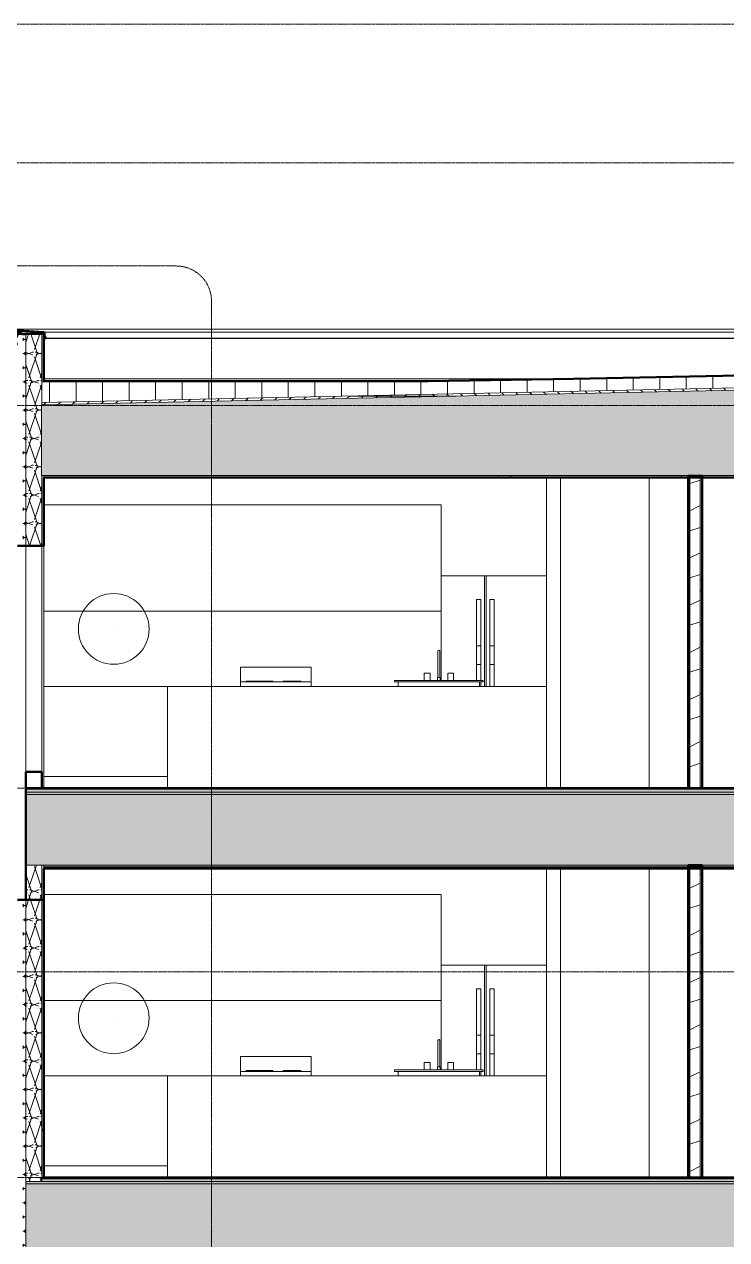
# Model space of a CAD drawing. Header units: inches. Extents: x -4168 to 1833, y -300 to 637.
# Drawn here: x -833.5 to -595.3, y 114.9 to 527 of the extents above; entities that cross this region are included whole.
import ezdxf

# ---------------------------------------------------------------- set-up
doc = ezdxf.new("R2010")
doc.units = ezdxf.units.IN
doc.header["$MEASUREMENT"] = 0
for name, pattern in [('Aligning Line 1_8_', [0.25, 0.125, -0.125]), ('Dash Dot 3_16_', [0.3125, 0.1875, -0.0625, 0, -0.0625]), ('Grid Line 1_2_', [0.875, 0.5, -0.125, 0.125, -0.125])]:
    doc.linetypes.add(name, pattern=pattern)
for name, color, linetype, lineweight in [('0-2', 7, 'Continuous', 13), ('0-3', 55, 'Continuous', 9), ('0-5', 170, 'Continuous', 5), ('A-ANNO-SYMB-1', 150, 'Dash Dot 3_16_', 9), ('A-FLOR-1', 8, 'Continuous', 5), ('A-FLOR-2', 31, 'Continuous', 5), ('A-FLOR-3', 251, 'Continuous', 5), ('A-FLOR-7', 192, 'Continuous', 50), ('A-FLOR-LEVL-1', 51, 'Grid Line 1_2_', 9), ('A-FLOR-MCUT', 51, 'Continuous', 13), ('A-FLOR-PATT-1', 8, 'Continuous', 9), ('A-GLAZ-CWMG', 51, 'Continuous', 9), ('A-GLAZ-CWMG-3', 55, 'Continuous', 9), ('A-GLAZ-CWMG-4', 51, 'Continuous', 50), ('A-ROOF', 132, 'Continuous', 13), ('A-ROOF-1', 252, 'Continuous', 13), ('A-ROOF-2', 31, 'Continuous', 5), ('A-ROOF-4', 132, 'Continuous', 50), ('A-ROOF-PATT-1', 132, 'Continuous', 9), ('A-WALL', 113, 'Continuous', 13), ('A-WALL-1', 10, 'Continuous', 50), ('A-WALL-10', 113, 'Continuous', 50), ('A-WALL-2', 7, 'Continuous', 13), ('A-WALL-3', 135, 'Continuous', 13), ('A-WALL-9', 27, 'Continuous', 13), ('A-WALL-PATT-1', 250, 'Continuous', 9), ('A-WALL-PATT-2', 253, 'Continuous', 9), ('A-WALL-PATT-5', 111, 'Continuous', 9), ('E-LITE-EQPM-1', 55, 'Continuous', 9), ('G-ANNO-SYMB', 111, 'Aligning Line 1_8_', 9), ('P-SANR-FIXT-1', 55, 'Continuous', 9), ('Q-CASE-1', 55, 'Continuous', 9), ('Q-SPCQ-1', 55, 'Continuous', 9)]:
    doc.layers.add(name, color=color, linetype=linetype, lineweight=lineweight)
pattern_1 = [(0, (-10964.796, 146.633), (30.72, 7.68), [1.267, -21.773, 1.267, -21.773, -122.88]), (0, (-10964.796, 146.633), (30.72, 7.68), [-46.08, 1.267, -44.813, 1.267, -21.773, -53.76]), (0, (-10964.796, 146.633), (30.72, 7.68), [-115.2, 1.267, -14.093, 1.267, -37.133]), (120, (-10953.276, 150.473), (-22.011075, 22.7643), [1.267, -21.773, 1.267, -21.773, -122.88]), (120, (-10953.276, 150.473), (-22.011075, 22.7643), [-46.08, 1.267, -44.813, 1.267, -21.773, -53.76]), (120, (-10953.276, 150.473), (-22.011075, 22.7643), [-115.2, 1.267, -14.093, 1.267, -37.133]), (240, (-10949.436, 165.833), (-8.708925, -30.4443), [1.267, -21.773, 1.267, -21.773, -122.88]), (240, (-10949.436, 165.833), (-8.708925, -30.4443), [-46.08, 1.267, -44.813, 1.267, -21.773, -53.76]), (240, (-10949.436, 165.833), (-8.708925, -30.4443), [-115.2, 1.267, -14.093, 1.267, -37.133])]
pattern_2 = [(216.87, (-10958.398, 162.627), (47.980943, 31.987086), [7.997, -71.971]), (206.565, (-10948.802, 157.829), (-15.993714, -15.994133), [17.881, -17.881]), (198.435, (-10948.802, 149.832), (-31.98674, -15.99388), [10.115, -40.461])]
pattern_3 = [(0, (317.997, 146.633), (15.36, 3.84), [1.267, -10.253, 1.267, -10.253, -61.44]), (0, (317.997, 146.633), (15.36, 3.84), [-23.04, 1.267, -21.773, 1.267, -10.253, -26.88]), (0, (317.997, 146.633), (15.36, 3.84), [-57.6, 1.267, -6.413, 1.267, -17.933]), (120, (323.757, 148.553), (-11.005538, 11.38215), [1.267, -10.253, 1.267, -10.253, -61.44]), (120, (323.757, 148.553), (-11.005538, 11.38215), [-23.04, 1.267, -21.773, 1.267, -10.253, -26.88]), (120, (323.757, 148.553), (-11.005538, 11.38215), [-57.6, 1.267, -6.413, 1.267, -17.933]), (240, (325.677, 156.233), (-4.354462, -15.22215), [1.267, -10.253, 1.267, -10.253, -61.44]), (240, (325.677, 156.233), (-4.354462, -15.22215), [-23.04, 1.267, -21.773, 1.267, -10.253, -26.88]), (240, (325.677, 156.233), (-4.354462, -15.22215), [-57.6, 1.267, -6.413, 1.267, -17.933])]
pattern_4 = [(0, (317.997, 146.633), (0, 4.798), []), (315, (317.997, 146.633), (4.798427, 0), [6.786, -6.786]), (45, (317.997, 146.633), (4.798427, 0), [6.786, -6.786])]
pattern_5 = [(0, (317.997, 146.633), (30.72, 7.68), [1.267, -21.773, 1.267, -21.773, -122.88]), (0, (317.997, 146.633), (30.72, 7.68), [-46.08, 1.267, -44.813, 1.267, -21.773, -53.76]), (0, (317.997, 146.633), (30.72, 7.68), [-115.2, 1.267, -14.093, 1.267, -37.133]), (120, (329.517, 150.473), (-22.011075, 22.7643), [1.267, -21.773, 1.267, -21.773, -122.88]), (120, (329.517, 150.473), (-22.011075, 22.7643), [-46.08, 1.267, -44.813, 1.267, -21.773, -53.76]), (120, (329.517, 150.473), (-22.011075, 22.7643), [-115.2, 1.267, -14.093, 1.267, -37.133]), (240, (333.357, 165.833), (-8.708925, -30.4443), [1.267, -21.773, 1.267, -21.773, -122.88]), (240, (333.357, 165.833), (-8.708925, -30.4443), [-46.08, 1.267, -44.813, 1.267, -21.773, -53.76]), (240, (333.357, 165.833), (-8.708925, -30.4443), [-115.2, 1.267, -14.093, 1.267, -37.133])]
pattern_6 = [(161.57, (318.477, 147.113), (-3.8399538, -1.54e-05), [0, -27.322, 3.034, 0]), (18.43, (317.517, 147.113), (-3.8399538, 1.54e-05), [0, -27.322, 3.034, 0]), (108.43, (318.477, 147.113), (1.919622, -9.6005246), [9.106, -21.25]), (71.57, (317.517, 147.113), (1.919622, 9.6005246), [9.106, -21.25])]
pattern_7 = [(0, (317.997, 146.633), (0, 9), []), (90, (317.997, 146.633), (-9, 6e-16), [])]

# ---------------------------------------------------------------- blocks, each defined once
blk = doc.blocks.new('Refrigerator_-_Side-by-Side_6047 - 36_ X 30_-V59-BUILDING SECTION - EAST_WEST AT RAMP - LOOKING SOUTH')
at = {"layer": 'Q-SPCQ-1'}
for p, q in [((-11960.19, 208), (-11974.94, 208)), ((-11974.94, 208), (-11974.94, 172.5)), ((-11959.69, 208), (-11960.19, 208)), ((-11960.19, 170.5), (-11960.19, 208)), ((-11939.19, 208), (-11959.69, 208)), ((-11959.69, 208), (-11959.69, 170.5)), ((-11939.19, 170.5), (-11939.19, 208)), ((-11962.97, 184.29), (-11962.97, 200)), ((-11961.45, 200), (-11962.97, 200)), ((-11961.45, 200), (-11961.45, 184.29)), ((-11958.43, 184.29), (-11958.43, 200)), ((-11958.43, 200), (-11956.91, 200)), ((-11956.91, 200), (-11956.91, 184.29)), ((-11962.97, 177.94), (-11962.97, 184.29)), ((-11961.45, 184.29), (-11962.97, 184.29)), ((-11961.45, 184.29), (-11961.45, 177.94)), ((-11958.43, 177.94), (-11958.43, 184.29)), ((-11958.43, 184.29), (-11956.91, 184.29)), ((-11956.91, 184.29), (-11956.91, 177.94)), ((-11962.97, 172.5), (-11962.97, 177.94)), ((-11961.45, 177.94), (-11962.97, 177.94)), ((-11961.45, 177.94), (-11961.45, 172.5)), ((-11958.43, 170.5), (-11958.43, 177.94)), ((-11958.43, 177.94), (-11956.91, 177.94)), ((-11956.91, 177.94), (-11956.91, 170.5)), ((-11961.45, 172), (-11961.45, 170.5))]:
    blk.add_line(p, q, dxfattribs=at)
blk = doc.blocks.new('Range - 24_ x 24_-V37-BUILDING SECTION - EAST_WEST AT RAMP - LOOKING SOUTH')
at = {"layer": 'Q-SPCQ-1'}
for p, q in [((-11108.12, 36), (-11108.12, 41)), ((-11108.12, 41), (-11084.12, 41)), ((-11084.12, 41), (-11084.12, 36)), ((-11084.12, 36), (-11108.12, 36)), ((-11108.12, 36), (-11108.12, 34.5)), ((-11106.12, 36.25), (-11106.12, 36)), ((-11106.12, 36.25), (-11105.14, 36.25)), ((-11105.12, 36.25), (-11105.12, 36)), ((-11105.12, 36.25), (-11098.12, 36.25)), ((-11098.12, 36), (-11098.12, 36.25)), ((-11098.1, 36.25), (-11097.12, 36.25)), ((-11097.12, 36), (-11097.12, 36.25)), ((-11093.62, 36.25), (-11093.62, 36)), ((-11093.62, 36.25), (-11087.62, 36.25)), ((-11087.62, 36), (-11087.62, 36.25)), ((-11084.12, 34.5), (-11084.12, 36))]:
    blk.add_line(p, q, dxfattribs=at)
blk = doc.blocks.new('OD_CW_Base Cabinet - OD_CW_Base Cabinet-1985825-BUILDING SECTION - EAST_WEST AT RAMP - LOOKING SOUTH')
at = {"layer": 'Q-CASE-1'}
for p, q in [((-12067.71, 170.5), (-12109.71, 170.5)), ((-12109.71, 140), (-12067.71, 140))]:
    blk.add_line(p, q, dxfattribs=at)
blk = doc.blocks.new('Sink Kitchen-Single - 30_ x 21_-V42-BUILDING SECTION - EAST_WEST AT RAMP - LOOKING SOUTH')
at = {"layer": 'P-SANR-FIXT-1'}
for p, q in [((-10607.51, 43.88), (-10607.51, 37.5)), ((-10607.51, 43.88), (-10607.51, 42.5)), ((-10607.5, 42.5), (-10607.5, 42.5)), ((-10606.77, 42.5), (-10606.77, 42.5)), ((-10606.76, 37.5), (-10606.76, 43.88)), ((-10606.76, 42.5), (-10606.76, 43.88)), ((-10612.13, 39), (-10612.13, 36.5)), ((-10612.13, 39), (-10610.13, 39)), ((-10610.13, 36.5), (-10610.13, 39)), ((-10607.63, 37.5), (-10607.63, 36.5)), ((-10607.63, 37.5), (-10606.63, 37.5)), ((-10606.63, 36.5), (-10606.63, 37.5)), ((-10604.13, 39), (-10604.13, 36.5)), ((-10604.13, 39), (-10602.13, 39)), ((-10602.13, 36.5), (-10602.13, 39)), ((-10622.13, 36.5), (-10592.13, 36.5)), ((-10622.13, 36.5), (-10622.13, 36)), ((-10592.13, 36), (-10622.13, 36)), ((-10620.88, 36), (-10620.88, 34.5)), ((-10593.38, 34.5), (-10593.38, 36)), ((-10592.13, 36), (-10592.13, 36.5))]:
    blk.add_line(p, q, dxfattribs=at)
at = {"layer": 'P-SANR-FIXT-1', "flags": 128}
for points in [[(-10607.51, 46.38), (-10607.51, 46.39), (-10607.51, 46.4), (-10607.5, 46.42), (-10607.5, 46.43), (-10607.5, 46.45), (-10607.5, 46.46), (-10607.49, 46.48), (-10607.49, 46.49), (-10607.48, 46.51), (-10607.48, 46.52), (-10607.47, 46.53), (-10607.46, 46.55), (-10607.46, 46.56), (-10607.45, 46.57), (-10607.44, 46.59), (-10607.43, 46.6), (-10607.42, 46.61), (-10607.41, 46.62), (-10607.4, 46.63), (-10607.39, 46.64), (-10607.38, 46.65), (-10607.37, 46.66), (-10607.36, 46.67), (-10607.35, 46.68), (-10607.33, 46.69), (-10607.32, 46.7), (-10607.31, 46.71), (-10607.3, 46.71), (-10607.28, 46.72), (-10607.27, 46.72), (-10607.25, 46.73), (-10607.24, 46.73), (-10607.23, 46.74), (-10607.21, 46.74), (-10607.2, 46.74), (-10607.18, 46.75), (-10607.17, 46.75), (-10607.15, 46.75), (-10607.14, 46.75), (-10607.13, 46.75)], [(-10607.51, 46.38), (-10607.51, 46.37), (-10607.51, 46.37), (-10607.51, 46.36), (-10607.51, 46.34), (-10607.51, 46.33), (-10607.51, 46.3), (-10607.51, 46.28), (-10607.51, 46.25), (-10607.51, 46.21), (-10607.51, 46.18), (-10607.51, 46.14), (-10607.51, 46.09), (-10607.51, 46.04), (-10607.51, 45.99), (-10607.51, 45.94), (-10607.51, 45.88), (-10607.51, 45.82), (-10607.51, 45.75), (-10607.51, 45.69), (-10607.51, 45.62), (-10607.51, 45.54), (-10607.51, 45.47), (-10607.51, 45.39), (-10607.51, 45.31), (-10607.51, 45.23), (-10607.51, 45.14), (-10607.51, 45.05), (-10607.51, 44.96), (-10607.51, 44.87), (-10607.51, 44.78), (-10607.51, 44.69), (-10607.51, 44.59), (-10607.51, 44.5), (-10607.51, 44.4), (-10607.51, 44.3), (-10607.51, 44.2), (-10607.51, 44.1), (-10607.51, 44), (-10607.51, 43.9), (-10607.51, 43.88)], [(-10607.51, 46.3), (-10607.51, 46.32), (-10607.51, 46.34), (-10607.51, 46.35), (-10607.51, 46.36), (-10607.51, 46.37), (-10607.51, 46.37)], [(-10607.51, 43.88), (-10607.51, 43.97), (-10607.51, 44.07), (-10607.51, 44.17), (-10607.51, 44.27), (-10607.51, 44.37), (-10607.51, 44.47), (-10607.51, 44.57), (-10607.51, 44.66), (-10607.51, 44.76), (-10607.51, 44.85), (-10607.51, 44.94), (-10607.51, 45.03), (-10607.51, 45.12), (-10607.51, 45.2), (-10607.51, 45.29), (-10607.51, 45.37), (-10607.51, 45.45), (-10607.51, 45.52), (-10607.51, 45.6), (-10607.51, 45.67), (-10607.51, 45.74), (-10607.51, 45.8), (-10607.51, 45.86), (-10607.51, 45.92), (-10607.51, 45.98), (-10607.51, 46.03), (-10607.51, 46.08), (-10607.51, 46.13), (-10607.51, 46.17)], [(-10607.13, 46.75), (-10607.12, 46.75), (-10607.1, 46.75), (-10607.09, 46.75), (-10607.07, 46.75), (-10607.06, 46.74), (-10607.04, 46.74), (-10607.03, 46.74), (-10607.01, 46.73), (-10607, 46.73), (-10606.99, 46.72), (-10606.97, 46.71), (-10606.96, 46.71), (-10606.95, 46.7), (-10606.93, 46.69), (-10606.92, 46.68), (-10606.91, 46.68), (-10606.9, 46.67), (-10606.88, 46.66), (-10606.87, 46.65), (-10606.86, 46.64), (-10606.85, 46.63), (-10606.84, 46.61), (-10606.83, 46.6), (-10606.82, 46.59), (-10606.82, 46.58), (-10606.81, 46.56), (-10606.8, 46.55), (-10606.79, 46.54), (-10606.79, 46.52), (-10606.78, 46.51), (-10606.78, 46.5), (-10606.77, 46.48), (-10606.77, 46.47), (-10606.77, 46.45), (-10606.76, 46.44), (-10606.76, 46.42), (-10606.76, 46.41), (-10606.76, 46.39), (-10606.76, 46.38), (-10606.76, 46.38)], [(-10606.76, 43.88), (-10606.76, 43.97), (-10606.76, 44.07), (-10606.76, 44.17), (-10606.76, 44.27), (-10606.76, 44.37), (-10606.76, 44.47), (-10606.76, 44.57), (-10606.76, 44.66), (-10606.76, 44.76), (-10606.76, 44.85), (-10606.76, 44.94), (-10606.76, 45.03), (-10606.76, 45.12), (-10606.76, 45.2), (-10606.76, 45.29), (-10606.76, 45.37), (-10606.76, 45.45), (-10606.76, 45.52), (-10606.76, 45.6), (-10606.76, 45.67), (-10606.76, 45.74), (-10606.76, 45.8), (-10606.76, 45.86), (-10606.76, 45.92), (-10606.76, 45.98), (-10606.76, 46.03), (-10606.76, 46.08), (-10606.76, 46.13), (-10606.76, 46.17), (-10606.76, 46.21), (-10606.76, 46.24), (-10606.76, 46.27), (-10606.76, 46.3), (-10606.76, 46.32), (-10606.76, 46.34), (-10606.76, 46.35), (-10606.76, 46.36), (-10606.76, 46.37), (-10606.76, 46.37), (-10606.76, 46.38)], [(-10606.76, 46.37), (-10606.76, 46.37), (-10606.76, 46.36), (-10606.76, 46.34), (-10606.76, 46.33), (-10606.76, 46.3), (-10606.76, 46.28)], [(-10606.76, 46.14), (-10606.76, 46.09), (-10606.76, 46.04), (-10606.76, 45.99), (-10606.76, 45.94), (-10606.76, 45.88), (-10606.76, 45.82), (-10606.76, 45.75), (-10606.76, 45.69), (-10606.76, 45.62), (-10606.76, 45.54), (-10606.76, 45.47), (-10606.76, 45.39), (-10606.76, 45.31), (-10606.76, 45.23), (-10606.76, 45.14), (-10606.76, 45.05), (-10606.76, 44.96), (-10606.76, 44.87), (-10606.76, 44.78), (-10606.76, 44.69), (-10606.76, 44.59), (-10606.76, 44.5), (-10606.76, 44.4), (-10606.76, 44.3), (-10606.76, 44.2), (-10606.76, 44.1), (-10606.76, 44), (-10606.76, 43.9), (-10606.76, 43.88)]]:
    blk.add_lwpolyline(points, dxfattribs=at)
blk = doc.blocks.new('OD_CW_Base Cabinet - OD_CW_Base Cabinet-1985826-BUILDING SECTION - EAST_WEST AT RAMP - LOOKING SOUTH')
at = {"layer": 'Q-CASE-1'}
for p, q in [((-12067.71, 136), (-12067.71, 170.5)), ((-11939.19, 170.5), (-12067.71, 170.5)), ((-11939.19, 170.5), (-11939.19, 136))]:
    blk.add_line(p, q, dxfattribs=at)
blk = doc.blocks.new('OD_CW_Upper Cabinet - OD_CW_Upper Cabinet-1985827-BUILDING SECTION - EAST_WEST AT RAMP - LOOKING SOUTH')
at = {"layer": 'Q-CASE-1'}
for p, q in [((-11974.94, 232), (-12109.71, 232)), ((-11974.94, 208), (-11974.94, 232)), ((-12109.71, 196), (-11974.94, 196))]:
    blk.add_line(p, q, dxfattribs=at)
blk = doc.blocks.new('CTR - 1st Phase - Unit Layouts_rvt-2-BUILDING SECTION - EAST_WEST AT RAMP - LOOKING SOUTH')
at = {"layer": 'A-WALL-PATT-1'}
h = blk.add_hatch(dxfattribs=at)
h.set_pattern_fill('FP_20', color=256, style=0, pattern_type=2)
h.set_pattern_definition(pattern_1)
h.paths.add_polyline_path([(-11891.19, 268), (-11890.56, 268), (-11890.56, 373.37), (-11891.19, 373.37), (-11891.19, 272)], flags=0)
h = blk.add_hatch(dxfattribs=at)
h.set_pattern_fill('FP_20', color=256, style=0, pattern_type=2)
h.set_pattern_definition(pattern_1)
h.paths.add_polyline_path([(-11887.06, 268), (-11886.44, 268), (-11886.44, 373.37), (-11887.06, 373.37), (-11887.06, 272)], flags=0)
h = blk.add_hatch(dxfattribs=at)
h.set_pattern_fill('FP_20', color=256, style=0, pattern_type=2)
h.set_pattern_definition(pattern_1)
h.paths.add_polyline_path([(-11891.19, 136), (-11890.56, 136), (-11890.56, 240.75), (-11891.19, 240.75), (-11891.19, 140)], flags=0)
h = blk.add_hatch(dxfattribs=at)
h.set_pattern_fill('FP_20', color=256, style=0, pattern_type=2)
h.set_pattern_definition(pattern_1)
h.paths.add_polyline_path([(-11887.06, 136), (-11886.44, 136), (-11886.44, 240.75), (-11887.06, 240.75), (-11887.06, 140)], flags=0)
at = {"layer": 'A-WALL-PATT-2'}
h = blk.add_hatch(dxfattribs=at)
h.set_pattern_fill('FP_23', color=256, style=0, pattern_type=2)
h.set_pattern_definition(pattern_2)
h.paths.add_polyline_path([(-11887.06, 268), (-11887.06, 373.87), (-11890.56, 373.87), (-11890.56, 268)], flags=0)
h = blk.add_hatch(dxfattribs=at)
h.set_pattern_fill('FP_23', color=256, style=0, pattern_type=2)
h.set_pattern_definition(pattern_2)
h.paths.add_polyline_path([(-11887.06, 136), (-11887.06, 241.87), (-11890.56, 241.87), (-11890.56, 136)], flags=0)
at = {"layer": 'A-WALL-1'}
for p, q in [((-11891.19, 373.87), (-11891.19, 268)), ((-11886.44, 373.87), (-11891.19, 373.87)), ((-11886.44, 268), (-11886.44, 373.87)), ((-11891.19, 268), (-11886.44, 268)), ((-11891.19, 241.87), (-11891.19, 136)), ((-11886.44, 241.87), (-11891.19, 241.87)), ((-11886.44, 136), (-11886.44, 241.87)), ((-11891.19, 136), (-11886.44, 136))]:
    blk.add_line(p, q, dxfattribs=at)
at = {"layer": 'A-WALL-2'}
for p, q in [((-11890.56, 268), (-11890.56, 373.87)), ((-11887.06, 268), (-11887.06, 373.87)), ((-11890.56, 136), (-11890.56, 241.87)), ((-11887.06, 136), (-11887.06, 241.87))]:
    blk.add_line(p, q, dxfattribs=at)
at = {"layer": 'A-WALL-3'}
for p, q in [((-11939.19, 340), (-11939.19, 373.37)), ((-11934.44, 373.37), (-11934.44, 268)), ((-11904.38, 268), (-11904.38, 373.37)), ((-11939.19, 208), (-11939.19, 240.75)), ((-11934.44, 240.75), (-11934.44, 136)), ((-11904.38, 136), (-11904.38, 240.75))]:
    blk.add_line(p, q, dxfattribs=at)
at = {"layer": '0-3'}
for name, p in [('OD_CW_Upper Cabinet - OD_CW_Upper Cabinet-1985827-BUILDING SECTION - EAST_WEST AT RAMP - LOOKING SOUTH', (0, 132)), ('Refrigerator_-_Side-by-Side_6047 - 36_ X 30_-V59-BUILDING SECTION - EAST_WEST AT RAMP - LOOKING SOUTH', (0, 132)), ('Sink Kitchen-Single - 30_ x 21_-V42-BUILDING SECTION - EAST_WEST AT RAMP - LOOKING SOUTH', (-1368.59, 268)), ('Range - 24_ x 24_-V37-BUILDING SECTION - EAST_WEST AT RAMP - LOOKING SOUTH', (-934.92, 268)), ('OD_CW_Base Cabinet - OD_CW_Base Cabinet-1985825-BUILDING SECTION - EAST_WEST AT RAMP - LOOKING SOUTH', (0, 132)), ('OD_CW_Base Cabinet - OD_CW_Base Cabinet-1985826-BUILDING SECTION - EAST_WEST AT RAMP - LOOKING SOUTH', (0, 132)), ('OD_CW_Upper Cabinet - OD_CW_Upper Cabinet-1985827-BUILDING SECTION - EAST_WEST AT RAMP - LOOKING SOUTH', (0, 0)), ('Refrigerator_-_Side-by-Side_6047 - 36_ X 30_-V59-BUILDING SECTION - EAST_WEST AT RAMP - LOOKING SOUTH', (0, 0)), ('Sink Kitchen-Single - 30_ x 21_-V42-BUILDING SECTION - EAST_WEST AT RAMP - LOOKING SOUTH', (-1368.59, 136)), ('Range - 24_ x 24_-V37-BUILDING SECTION - EAST_WEST AT RAMP - LOOKING SOUTH', (-934.92, 136)), ('OD_CW_Base Cabinet - OD_CW_Base Cabinet-1985825-BUILDING SECTION - EAST_WEST AT RAMP - LOOKING SOUTH', (0, 0)), ('OD_CW_Base Cabinet - OD_CW_Base Cabinet-1985826-BUILDING SECTION - EAST_WEST AT RAMP - LOOKING SOUTH', (0, 0))]:
    blk.add_blockref(name, p, dxfattribs=at)
blk = doc.blocks.new('Studio Light - 120V-1360589-BUILDING SECTION - EAST_WEST AT RAMP - LOOKING SOUTH')
at = {"layer": 'E-LITE-EQPM-1'}
blk.add_line((-12086, 190), (-12086, 190), dxfattribs=at)
blk.add_line((-12086, 190), (-12086, 190), dxfattribs=at)
for start, end in [(0, 180), (180, 360)]:
    blk.add_arc((-12086, 190), 12, start, end, dxfattribs=at)
blk = doc.blocks.new('CTR - 1st Phase - Common Walls_rvt-2-BUILDING SECTION - EAST_WEST AT RAMP - LOOKING SOUTH')
at = {"layer": '0-2'}
for p in [(0, 132), (0, 0)]:
    blk.add_blockref('Studio Light - 120V-1360589-BUILDING SECTION - EAST_WEST AT RAMP - LOOKING SOUTH', p, dxfattribs=at)
blk = doc.blocks.new('Basic Wall _ EXT - FIBER CEMENT - SMALL - ___-2145929-BUILDING SECTION - EAST_WEST AT RAMP - LOOKING SOUTH')
at = {"layer": 'A-WALL-9'}
h = blk.add_hatch(color=256, dxfattribs=at)
h.paths.add_polyline_path([(-12118.59, 418.54), (-12118.6, 418.62), (-12125.07, 418.62), (-12125.07, 423.58), (-12109.65, 422.49), (-12109.61, 422.47), (-12109.57, 422.23), (-12109.57, 421.44), (-12109.49, 421.44), (-12109.53, 422.47), (-12109.61, 422.55), (-12109.71, 422.6), (-12125.15, 423.66), (-12125.15, 418.54), (-12122.7, 418.54)], flags=0)
h.paths.add_polyline_path([(-12109.29, 420.42), (-12109.05, 420.53), (-12108.99, 420.59), (-12109.47, 421.29), (-12109.52, 421.26), (-12109.1, 420.59), (-12109.28, 420.42), (-12109.29, 420.42)], flags=0)
h.paths.add_polyline_path([(-12109.29, 420.42), (-12109.45, 420.55), (-12109.66, 420.63), (-12109.65, 420.56), (-12109.3, 420.42)], flags=0)
h.paths.add_polyline_path([(-12109.28, 420.59), (-12109.22, 420.64), (-12109.62, 421.25), (-12109.65, 421.19), (-12109.29, 420.6)], flags=0)
h.paths.add_polyline_path([(-12119.05, 420.79), (-12118.64, 421.45), (-12118.71, 421.5), (-12119.12, 420.84)], flags=0)
h.paths.add_polyline_path([(-12109.65, 421.39), (-12109.64, 421.39), (-12109.67, 421.91), (-12109.76, 422.03), (-12109.89, 422.08), (-12111.06, 422.04), (-12111.06, 422), (-12109.71, 421.96), (-12109.67, 421.39)], flags=0)
h.paths.add_polyline_path([(-12118.59, 421.63), (-12118.57, 422.9), (-12118.47, 423.01), (-12118.26, 422.95), (-12117.18, 422.07), (-12117.15, 422.1), (-12118.34, 423.06), (-12118.55, 423.06), (-12118.67, 422.86), (-12118.67, 421.63), (-12118.6, 421.63)], flags=0)
h.paths.add_polyline_path([(-12116.17, 422), (-12116.17, 422.04), (-12116.57, 422)], flags=0)
h.paths.add_polyline_path([(-12117.1, 422), (-12117.11, 422.05), (-12117.15, 422.01), (-12117.11, 422)], flags=0)
h.paths.add_polyline_path([(-12110.34, 422.16), (-12110.19, 422.16), (-12110.19, 422.23), (-12111.26, 422.23), (-12111.26, 422.37), (-12109.83, 422.37), (-12109.78, 422.25), (-12109.72, 422.27), (-12109.78, 422.47), (-12111.34, 422.44), (-12111.34, 422.16), (-12111.07, 422.16)], flags=0)
at = {"layer": 'A-WALL-10'}
for p, q in [((-12109.71, 422.6), (-12125.15, 423.66)), ((-12125.15, 423.66), (-12125.15, 418.54)), ((-12125.07, 418.62), (-12125.07, 423.58)), ((-12125.07, 423.58), (-12109.72, 422.52)), ((-12118.71, 421.5), (-12119.12, 420.84)), ((-12119.12, 420.84), (-12119.05, 420.79)), ((-12119.05, 420.79), (-12118.64, 421.45)), ((-12118.67, 422.86), (-12118.67, 421.63)), ((-12118.59, 422), (-12118.59, 422.86)), ((-12118.31, 422.99), (-12117.21, 422.04)), ((-12117.15, 422.1), (-12118.26, 423.05)), ((-12116.17, 422.04), (-12116.99, 422.04)), ((-12116.99, 421.96), (-12116.17, 421.96)), ((-12116.17, 421.96), (-12116.17, 422.04)), ((-12109.78, 422.47), (-12111.34, 422.44)), ((-12111.34, 422.44), (-12111.34, 422.16)), ((-12111.34, 422.16), (-12110.19, 422.16)), ((-12111.26, 422.37), (-12109.84, 422.39)), ((-12111.26, 422.23), (-12111.26, 422.37)), ((-12110.19, 422.23), (-12111.26, 422.23)), ((-12109.89, 422.08), (-12111.06, 422.08)), ((-12111.06, 422.08), (-12111.06, 422)), ((-12110.19, 422.16), (-12110.19, 422.23)), ((-12109.84, 422.39), (-12109.79, 422.24)), ((-12109.79, 422.24), (-12109.72, 422.27)), ((-12109.72, 422.27), (-12109.78, 422.47)), ((-12109.65, 420.64), (-12109.68, 420.57)), ((-12109.68, 420.57), (-12109.41, 420.44)), ((-12109.67, 421.22), (-12109.28, 420.59)), ((-12109.38, 420.51), (-12109.65, 420.64)), ((-12109.64, 421.39), (-12109.64, 421.83)), ((-12109.22, 420.63), (-12109.6, 421.26)), ((-12109.57, 422.35), (-12109.57, 421.44)), ((-12109.52, 421.26), (-12109.09, 420.6)), ((-12109.49, 421.44), (-12109.49, 422.35)), ((-12108.98, 420.57), (-12109.45, 421.3)), ((-12109.28, 420.59), (-12109.22, 420.63)), ((-12109.09, 420.6), (-12109.21, 420.52)), ((-12109.17, 420.45), (-12108.98, 420.57)), ((-12125.15, 418.54), (-12118.59, 418.54)), ((-12118.59, 418.62), (-12125.07, 418.62))]:
    blk.add_line(p, q, dxfattribs=at)
for centre, radius, start, end in [((-12118.92, 421.63), 0.25, 328.2381, 0), ((-12118.42, 422.86), 0.25, 49.2771, 180), ((-12118.92, 421.63), 0.329, 328.2381, 0), ((-12118.42, 422.86), 0.171, 49.2771, 180), ((-12116.99, 422.29), 0.329, 229.2771, 270), ((-12116.99, 422.29), 0.25, 229.2771, 270), ((-12109.89, 421.83), 0.25, 0, 90), ((-12109.89, 421.83), 0.171, 0, 90), ((-12109.74, 422.35), 0.171, 0, 82.4457), ((-12109.39, 421.39), 0.329, 180, 211.4324), ((-12109.74, 422.35), 0.25, 0, 83.0705), ((-12109.39, 421.39), 0.25, 180, 211.4324), ((-12109.24, 421.44), 0.329, 180, 212.826), ((-12109.24, 421.44), 0.25, 180, 212.826), ((-12109.3, 420.67), 0.25, 244.1745, 302.0105), ((-12109.3, 420.67), 0.171, 244.1745, 302.0105)]:
    blk.add_arc(centre, radius, start, end, dxfattribs=at)
at = {"layer": 'A-WALL-3'}
for p, q in [((-12118.59, 421.63), (-12118.59, 422)), ((-12111.06, 422), (-12110.34, 422)), ((-12110.34, 422), (-12109.89, 422)), ((-12109.72, 421.83), (-12109.72, 421.39)), ((-12118.59, 418.54), (-12118.59, 418.62))]:
    blk.add_line(p, q, dxfattribs=at)
blk = doc.blocks.new('Basic Wall _ EXT - FIBER CEMENT - SMALL - ___-2145930-BUILDING SECTION - EAST_WEST AT RAMP - LOOKING SOUTH')
at = {"layer": 'A-WALL-3'}
for p, q in [((-11546.99, 423.66), (-12125.15, 423.66)), ((-12111.06, 422.04), (-12116.17, 422.04)), ((-12109.83, 422.37), (-12111.26, 422.37)), ((-12110.19, 422.23), (-12109.57, 422.23)), ((-12109.57, 422.16), (-12110.19, 422.16)), ((-12109.57, 422.08), (-12109.89, 422.08)), ((-12109.57, 422.24), (-12109.79, 422.24)), ((-12109.61, 422.47), (-12109.78, 422.47)), ((-12109.56, 422.27), (-12109.72, 422.27)), ((-11546.99, 422.6), (-12109.71, 422.6)), ((-12109.31, 420.64), (-12109.65, 420.64)), ((-12109.3, 420.42), (-11546.99, 420.42)), ((-12109.09, 420.59), (-12109.28, 420.59)), ((-12109.11, 420.63), (-12109.22, 420.63)), ((-11546.99, 420.57), (-12108.98, 420.57))]:
    blk.add_line(p, q, dxfattribs=at)
at = {"layer": 'A-WALL-3', "flags": 128}
for points in [[(-12109.64, 421.83), (-12109.65, 421.89), (-12109.67, 421.95), (-12109.71, 422.01), (-12109.76, 422.05), (-12109.82, 422.07), (-12109.89, 422.08)], [(-12109.49, 422.35), (-12109.5, 422.41), (-12109.52, 422.47), (-12109.56, 422.52), (-12109.6, 422.56), (-12109.65, 422.59), (-12109.71, 422.6)], [(-12109.71, 421.33), (-12109.7, 421.28), (-12109.67, 421.22)], [(-12109.6, 421.26), (-12109.62, 421.3), (-12109.64, 421.35), (-12109.64, 421.39)], [(-12109.57, 421.44), (-12109.57, 421.38), (-12109.55, 421.32), (-12109.52, 421.26)], [(-12109.45, 421.3), (-12109.47, 421.35), (-12109.49, 421.39), (-12109.49, 421.44)], [(-12109.41, 420.44), (-12109.35, 420.42), (-12109.3, 420.42)], [(-12109.25, 420.5), (-12109.29, 420.49), (-12109.3, 420.49)], [(-12109.29, 420.42), (-12109.23, 420.43), (-12109.17, 420.45)]]:
    blk.add_lwpolyline(points, dxfattribs=at)
blk = doc.blocks.new('Rectangular Mullion - Stud - Base_Head-1769174-BUILDING SECTION - EAST_WEST AT RAMP - LOOKING SOUTH')
at = {"layer": 'A-GLAZ-CWMG'}
h = blk.add_hatch(dxfattribs=at)
h.set_pattern_fill('FP_26', color=256, style=0, pattern_type=2)
h.set_pattern_definition([(216.87, (-10955.196, 170.633), (71.999914, 48.000129), [12, -108]), (206.565, (-10940.796, 163.433), (-23.99974, -23.9997), [26.833, -26.833]), (198.435, (-10940.796, 151.433), (-47.999875, -23.999517), [15.179, -60.716])])
h.paths.add_polyline_path([(-12110.34, 268), (-12110.34, 273.5), (-12115.84, 273.5), (-12115.84, 268), (-12111.93, 268)], flags=0)
at = {"layer": 'A-GLAZ-CWMG-4'}
for p, q in [((-12110.34, 273.5), (-12115.84, 273.5)), ((-12115.84, 273.5), (-12115.84, 268)), ((-12110.34, 268), (-12110.34, 273.5)), ((-12115.84, 268), (-12110.34, 268))]:
    blk.add_line(p, q, dxfattribs=at)
blk = doc.blocks.new('Rectangular Mullion - Stud - Vertical-2193576-BUILDING SECTION - EAST_WEST AT RAMP - LOOKING SOUTH')
at = {"layer": 'A-GLAZ-CWMG-3'}
for p, q in [((-12115.84, 350.12), (-12115.84, 273.5)), ((-12110.34, 350.12), (-12110.34, 273.5))]:
    blk.add_line(p, q, dxfattribs=at)

msp = doc.modelspace()

# ---------------------------------------------------------------- hatches: boundary and pattern name
at = {"layer": 'A-FLOR-1'}
h = msp.add_hatch(color=256, dxfattribs=at)
h.paths.add_polyline_path([(-833.0464, 267.625), (-264.1964, 267.625), (-264.1964, 267.875), (-833.0464, 267.875)], flags=0)
h.paths.add_polyline_path([(889.2036, 267.625), (1299.8536, 267.625), (1299.8536, 267.875), (-144.1964, 267.875), (-144.1964, 267.625), (887.6924, 267.625)], flags=0)
h = msp.add_hatch(color=256, dxfattribs=at)
h.paths.add_polyline_path([(-827.5464, 135.625), (-552.1964, 135.625), (-552.1964, 135.875), (-827.5464, 135.875)], flags=0)
h.paths.add_polyline_path([(1118.4368, 135.625), (1294.3536, 135.625), (1294.3536, 135.875), (-144.1964, 135.875), (-144.1964, 135.625), (1090.3639, 135.625)], flags=0)
at = {"layer": 'A-FLOR-2'}
h = msp.add_hatch(color=256, dxfattribs=at)
h.paths.add_polyline_path([(-833.0464, 241.875), (-264.1964, 241.875), (-264.1964, 265.875), (-833.0464, 265.875), (-833.0464, 251.9445)], flags=0)
h.paths.add_polyline_path([(-144.1964, 241.875), (1299.8536, 241.875), (1299.8536, 265.875), (-144.1964, 265.875), (-144.1964, 251.9445)], flags=0)
h = msp.add_hatch(color=256, dxfattribs=at)
h.paths.add_polyline_path([(-833.0464, 109.875), (-552.1964, 109.875), (-552.1964, 133.875), (-833.0464, 133.875), (-833.0464, 114.4005)], flags=0)
h.paths.add_polyline_path([(-144.1964, 109.875), (1299.8536, 109.875), (1299.8536, 133.875), (-144.1964, 133.875), (-144.1964, 114.4005)], flags=0)
at = {"layer": 'A-FLOR-3'}
h = msp.add_hatch(color=256, dxfattribs=at)
h.paths.add_polyline_path([(-826.9214, 241.375), (-607.7714, 241.375), (-607.7714, 241.875), (-826.9214, 241.875), (-826.9214, 241.4884)], flags=0)
h.paths.add_polyline_path([(-317.8581, 241.375), (-267.9464, 241.375), (-267.9464, 241.875), (-465.6464, 241.875), (-465.6464, 241.375), (-381.8964, 241.375)], flags=0)
h.paths.add_polyline_path([(-264.1964, 241.375), (-264.1964, 241.875), (-264.4464, 241.8748), (-264.4464, 241.375)], flags=0)
h.paths.add_polyline_path([(-604.2714, 241.375), (-469.1464, 241.375), (-469.1464, 241.875), (-604.2714, 241.875), (-604.2714, 241.5728)], flags=0)
h.paths.add_polyline_path([(1042.0548, 241.375), (1293.2286, 241.375), (1293.2286, 241.875), (-144.1964, 241.875), (-144.1964, 241.375), (1006.0548, 241.375)], flags=0)
h.paths.add_polyline_path([(1299.6918, 241.375), (1299.8536, 241.375), (1299.8536, 241.875), (1299.3536, 241.875), (1299.3536, 241.375), (1299.6771, 241.375)], flags=0)
at = {"layer": 'A-FLOR-PATT-1'}
h = msp.add_hatch(dxfattribs=at)
h.set_pattern_fill('FP_21', color=256, style=0, pattern_type=2)
h.set_pattern_definition(pattern_3)
h.paths.add_polyline_path([(-270.5714, 266.625), (-264.1964, 266.625), (-264.1964, 267.625), (-833.0464, 267.625), (-833.0464, 266.625), (-812.9949, 266.625), (-274.8027, 266.625)], flags=0)
h.paths.add_polyline_path([(887.6924, 266.625), (1299.8536, 266.625), (1299.8536, 267.625), (-144.1964, 267.625), (-144.1964, 266.625), (884.4536, 266.625)], flags=0)
h = msp.add_hatch(dxfattribs=at)
h.set_pattern_fill('FP_22', color=256, style=0, pattern_type=2)
h.set_pattern_definition(pattern_4)
h.paths.add_polyline_path([(-833.0464, 265.875), (-264.1964, 265.875), (-264.1964, 266.625), (-833.0464, 266.625)], flags=0)
h.paths.add_polyline_path([(890.2036, 265.875), (1299.8536, 265.875), (1299.8536, 266.625), (-144.1964, 266.625), (-144.1964, 265.875), (887.6924, 265.875)], flags=0)
h = msp.add_hatch(dxfattribs=at)
h.set_pattern_fill('FP_20', color=256, style=0, pattern_type=2)
h.set_pattern_definition(pattern_5)
h.paths.add_polyline_path([(-826.9214, 240.75), (-607.7714, 240.75), (-607.7714, 241.375), (-826.9214, 241.375)], flags=0)
h.paths.add_polyline_path([(-422.3964, 240.75), (-267.9464, 240.75), (-267.9464, 241.375), (-465.6464, 241.375), (-465.6464, 240.75), (-423.3964, 240.75)], flags=0)
h.paths.add_polyline_path([(-539.2476, 240.75), (-469.1464, 240.75), (-469.1464, 241.375), (-604.2714, 241.375), (-604.2714, 240.75), (-575.2476, 240.75)], flags=0)
h.paths.add_polyline_path([(-144.1964, 240.75), (1293.2286, 240.75), (1293.2286, 241.375), (-144.1964, 241.375)], flags=0)
h.paths.add_polyline_path([(-264.1964, 240.75), (-264.1964, 241.375), (-264.4464, 241.3747), (-264.4464, 240.75)], flags=0)
h.paths.add_polyline_path([(1299.3536, 240.75), (1299.8536, 240.75), (1299.8536, 241.375), (1299.3536, 241.375)], flags=0)
h = msp.add_hatch(dxfattribs=at)
h.set_pattern_fill('FP_22', color=256, style=0, pattern_type=2)
h.set_pattern_definition(pattern_4)
h.paths.add_polyline_path([(-575.2476, 133.875), (-552.1964, 133.875), (-552.1964, 134.625), (-833.0464, 134.625), (-833.0464, 133.875), (-576.1903, 133.875)], flags=0)
h.paths.add_polyline_path([(1118.4536, 133.875), (1299.8536, 133.875), (1299.8536, 134.625), (-144.1964, 134.625), (-144.1964, 133.875), (1088.3964, 133.875)], flags=0)
h = msp.add_hatch(dxfattribs=at)
h.set_pattern_fill('FP_21', color=256, style=0, pattern_type=2)
h.set_pattern_definition(pattern_3)
h.paths.add_polyline_path([(-607.7714, 134.625), (-552.1964, 134.625), (-552.1964, 135.625), (-827.5464, 135.625), (-827.5464, 134.625), (-608.3964, 134.625)], flags=0)
h.paths.add_polyline_path([(442.8536, 134.625), (1294.3536, 134.625), (1294.3536, 135.625), (-144.1964, 135.625), (-144.1964, 134.625), (417.2286, 134.625)], flags=0)
at = {"layer": 'A-ROOF-1'}
for points in [[(-647.2964, 406.5104), (-465.6464, 410.2961), (-465.6464, 410.5461), (-647.2964, 406.7604), (-647.2964, 406.5228)], [(-748.4118, 405.7021), (-696.6052, 405.7021), (-647.2964, 406.5228), (-647.2964, 406.7728), (-696.6065, 405.9521), (-826.9214, 405.9521), (-826.9214, 405.7021), (-791.4672, 405.7021)]]:
    msp.add_hatch(color=256, dxfattribs=at).paths.add_polyline_path(points, flags=0)
at = {"layer": 'A-ROOF-2'}
msp.add_hatch(color=256, dxfattribs=at).paths.add_polyline_path([(-827.7339, 374), (-465.6464, 374), (-465.6464, 405.545), (-827.7339, 397.9989), (-827.7339, 389.4885)], flags=0)
at = {"layer": 'A-ROOF-PATT-1'}
h = msp.add_hatch(dxfattribs=at)
h.set_pattern_fill('FP_31', color=256, style=0, pattern_type=2)
h.set_pattern_definition(pattern_7)
h.paths.add_polyline_path([(-827.5464, 398.753), (-465.6464, 406.3219), (-465.6464, 410.2961), (-647.2964, 406.5104), (-647.2964, 402.5228), (-827.5464, 402.5228), (-827.5464, 400.9505)], flags=0)
h = msp.add_hatch(dxfattribs=at)
h.set_pattern_fill('FP_31', color=256, style=0, pattern_type=2)
h.set_pattern_definition(pattern_7)
h.paths.add_polyline_path([(-823.7587, 402.5228), (-647.2964, 402.5228), (-647.2964, 406.5228), (-698.0787, 405.7021), (-827.5464, 405.7021), (-827.5464, 402.5228), (-826.9214, 402.5228)], flags=0)
h = msp.add_hatch(dxfattribs=at)
h.set_pattern_fill('FP_22', color=256, style=0, pattern_type=2)
h.set_pattern_definition(pattern_4)
h.paths.add_polyline_path([(-827.5464, 398.0028), (-465.6464, 405.545), (-465.6464, 406.2952), (-827.5464, 398.753)], flags=0)
h = msp.add_hatch(dxfattribs=at)
h.set_pattern_fill('FP_20', color=256, style=0, pattern_type=2)
h.set_pattern_definition(pattern_5)
h.paths.add_polyline_path([(-470.7488, 373.375), (-469.1464, 373.375), (-469.1464, 374), (-826.9214, 374), (-826.9214, 373.375), (-607.7714, 373.375), (-607.7714, 373.875), (-604.2714, 373.875), (-604.2714, 373.375), (-490.0796, 373.375)], flags=0)
at = {"layer": 'A-WALL-PATT-5'}
h = msp.add_hatch(dxfattribs=at)
h.set_pattern_fill('FP_22', color=256, style=0, pattern_type=2)
h.set_pattern_definition(pattern_4)
h.paths.add_polyline_path([(-834.0464, 350.5), (-833.0464, 350.5), (-833.0464, 422), (-834.0464, 422), (-834.0464, 355.1025)], flags=0)
h = msp.add_hatch(dxfattribs=at)
h.set_pattern_fill('FP_24', color=256, style=0, pattern_type=2)
h.set_pattern_definition(pattern_6)
h.paths.add_polyline_path([(-827.5464, 350.5), (-827.5464, 374), (-827.7339, 374), (-827.7339, 397.9989), (-827.5464, 398.0028), (-827.5464, 422), (-833.0464, 422), (-833.0464, 350.5), (-829.1407, 350.5)], flags=0)
h = msp.add_hatch(dxfattribs=at)
h.set_pattern_fill('FP_22', color=256, style=0, pattern_type=2)
h.set_pattern_definition(pattern_4)
h.paths.add_polyline_path([(-834.0464, 109.75), (-833.0464, 109.875), (-833.0464, 230.125), (-834.0464, 230.125), (-834.0464, 114.4005)], flags=0)
h.paths.add_polyline_path([(-833.0464, 350.125), (-833.0464, 350.5), (-834.0464, 350.5), (-834.0464, 350.125), (-833.0883, 350.125)], flags=0)
h = msp.add_hatch(dxfattribs=at)
h.set_pattern_fill('FP_24', color=256, style=0, pattern_type=2)
h.set_pattern_definition(pattern_6)
h.paths.add_polyline_path([(-827.5464, 134.625), (-827.5464, 230.125), (-833.0464, 230.125), (-833.0318, 134.625), (-828.7037, 134.625)], flags=0)
h.paths.add_polyline_path([(-827.5464, 350.125), (-827.5464, 350.5), (-833.0464, 350.5), (-833.0464, 350.125), (-829.1407, 350.125)], flags=0)
h = msp.add_hatch(dxfattribs=at)
h.set_pattern_fill('FP_20', color=256, style=0, pattern_type=2)
h.set_pattern_definition(pattern_5)
h.paths.add_polyline_path([(-826.9214, 136), (-826.9214, 230.125), (-827.5464, 230.125), (-827.5464, 136)], flags=0)
h.paths.add_polyline_path([(-827.5464, 350.125), (-826.9214, 350.125), (-826.9214, 350.5), (-827.5464, 350.5)], flags=0)
h = msp.add_hatch(dxfattribs=at)
h.set_pattern_fill('FP_24', color=256, style=0, pattern_type=2)
h.set_pattern_definition(pattern_6)
h.paths.add_polyline_path([(-829.4607, 230.125), (-827.5464, 230.125), (-827.5464, 241.875), (-833.0464, 241.875), (-833.0464, 230.125)], flags=0)

# ---------------------------------------------------------------- linework, layer by layer
at = {"layer": 'A-ANNO-SYMB-1'}
for p, q in [((-782.017, 445.0263), (-836.4903, 445.0263)), ((-770.017, -139.1096), (-770.017, 433.0263))]:
    msp.add_line(p, q, dxfattribs=at)
msp.add_arc((-782.017, 433.0263), 12, 0, 90, dxfattribs=at)
at = {"layer": 'A-FLOR-7'}
for p, q in [((-264.1964, 268), (-833.0464, 268)), ((-833.0464, 268), (-833.0464, 241.875)), ((-826.9214, 240.75), (-264.1964, 240.75)), ((-260.1964, 136), (-826.9214, 136))]:
    msp.add_line(p, q, dxfattribs=at)
at = {"layer": 'A-FLOR-LEVL-1'}
for p, q in [((-1101.901, 268), (1674.0755, 268)), ((-1101.901, 136), (1674.0755, 136))]:
    msp.add_line(p, q, dxfattribs=at)
at = {"layer": 'A-FLOR-MCUT'}
for p, q in [((-264.1964, 267.875), (-833.0464, 267.875)), ((-264.1964, 267.625), (-833.0464, 267.625)), ((-264.1964, 266.625), (-833.0464, 266.625)), ((-264.1964, 265.875), (-833.0464, 265.875)), ((-826.9214, 241.875), (-826.9214, 240.75)), ((-264.1964, 241.875), (-826.9214, 241.875)), ((-264.1964, 241.375), (-826.9214, 241.375)), ((-826.9214, 136), (-827.5464, 136)), ((-552.1964, 133.875), (-833.0464, 133.875)), ((-260.1964, 135.875), (-827.5464, 135.875)), ((-260.1964, 135.625), (-827.5464, 135.625)), ((-552.1964, 134.625), (-827.5464, 134.625))]:
    msp.add_line(p, q, dxfattribs=at)
at = {"layer": 'A-ROOF'}
for p, q in [((-465.6464, 410.2961), (-647.2964, 406.5104)), ((-465.6464, 405.545), (-827.7339, 397.9989)), ((-465.6464, 406.2952), (-827.5464, 398.753)), ((-827.5464, 405.7021), (-827.5464, 398.0028)), ((-696.6052, 405.7021), (-827.5464, 405.7021)), ((-647.2964, 406.7728), (-826.9214, 406.7728)), ((-647.2964, 406.5228), (-696.6052, 405.7021)), ((-647.2964, 406.5228), (-647.2964, 406.5104)), ((-827.7339, 374), (1293.7286, 374))]:
    msp.add_line(p, q, dxfattribs=at)
at = {"layer": 'A-ROOF-4'}
for p, q in [((-465.6464, 410.5461), (-647.2964, 406.7604)), ((-696.6065, 405.9521), (-826.9214, 405.9521)), ((-647.2964, 406.7728), (-696.6065, 405.9521)), ((-647.2964, 406.7604), (-647.2964, 406.7728)), ((-826.9214, 373.375), (1293.7286, 373.375))]:
    msp.add_line(p, q, dxfattribs=at)
at = {"layer": 'A-WALL'}
for p, q in [((-833.0464, 422), (-833.0464, 350.125)), ((-827.5464, 422), (-827.5464, 405.7021)), ((-826.9214, 405.7021), (-826.9214, 405.9521)), ((-827.7339, 374), (-827.7339, 397.9989)), ((-827.5464, 374), (-827.5464, 350.125)), ((-826.9214, 373.375), (-826.9214, 374)), ((-826.9214, 241.875), (-833.0464, 241.875)), ((-827.5464, 241.875), (-827.5464, 134.625)), ((-833.0464, 230.125), (-833.0464, 109.875)), ((-833.0464, 134.625), (-827.5464, 134.625))]:
    msp.add_line(p, q, dxfattribs=at)
at = {"layer": 'A-WALL-10'}
for p, q in [((-828.2677, 422), (-835.7964, 422)), ((-826.9214, 422), (-827.0966, 422)), ((-826.9214, 421.8287), (-826.9214, 422)), ((-826.9214, 405.9521), (-826.9214, 421.3937)), ((-826.9214, 350.125), (-826.9214, 373.375)), ((-835.7964, 350.125), (-826.9214, 350.125)), ((-833.0464, 241.875), (-833.0464, 230.125)), ((-826.9214, 136), (-826.9214, 240.75)), ((-835.7964, 230.125), (-826.9214, 230.125))]:
    msp.add_line(p, q, dxfattribs=at)
at = {"layer": 'A-WALL-3'}
for p, q in [((-827.0966, 422), (-828.2677, 422)), ((-826.9214, 421.3937), (-826.9214, 421.8287)), ((-826.9214, 350.125), (-826.9214, 268))]:
    msp.add_line(p, q, dxfattribs=at)
at = {"layer": 'G-ANNO-SYMB'}
for p, q in [((-1178.9656, 526.9531), (1576.5527, 526.9531)), ((-1178.9656, 480), (1576.5784, 480)), ((1576.5784, 397.7608), (-1178.9656, 397.7608)), ((1576.5784, 205.7608), (-1178.9656, 205.7608))]:
    msp.add_line(p, q, dxfattribs=at)

# ---------------------------------------------------------------- block references
at = {"layer": '0-5'}
for name in ['CTR - 1st Phase - Unit Layouts_rvt-2-BUILDING SECTION - EAST_WEST AT RAMP - LOOKING SOUTH', 'CTR - 1st Phase - Common Walls_rvt-2-BUILDING SECTION - EAST_WEST AT RAMP - LOOKING SOUTH']:
    msp.add_blockref(name, (11282.793, 0), dxfattribs=at)
at = {"layer": 'A-GLAZ-CWMG-3'}
for name in ['Rectangular Mullion - Stud - Vertical-2193576-BUILDING SECTION - EAST_WEST AT RAMP - LOOKING SOUTH', 'Rectangular Mullion - Stud - Base_Head-1769174-BUILDING SECTION - EAST_WEST AT RAMP - LOOKING SOUTH']:
    msp.add_blockref(name, (11282.793, 0), dxfattribs=at)
at = {"layer": 'A-WALL-3'}
for name in ['Basic Wall _ EXT - FIBER CEMENT - SMALL - ___-2145929-BUILDING SECTION - EAST_WEST AT RAMP - LOOKING SOUTH', 'Basic Wall _ EXT - FIBER CEMENT - SMALL - ___-2145930-BUILDING SECTION - EAST_WEST AT RAMP - LOOKING SOUTH']:
    msp.add_blockref(name, (11282.793, 0), dxfattribs=at)

doc.saveas('drawing.dxf')
